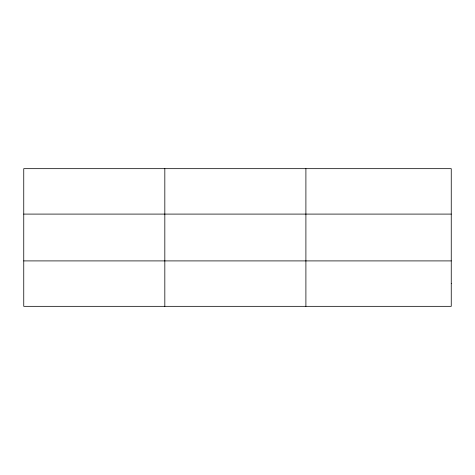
<?xml version="1.0" encoding="UTF-8"?>
<svg xmlns="http://www.w3.org/2000/svg" width="475" height="475" viewBox="0 0 475 475"><rect width="100%" height="100%" fill="white"/><g stroke="black" fill="none" stroke-linecap="round" stroke-linejoin="round"><path stroke-width="0.71" d="M164.825 306.333L164.825 168.667M305.9 306.333L305.9 168.667M23.75 214.094L451.25 214.094M23.75 260.906L451.25 260.906M451.25 283.617L451.25 306.333L23.75 306.333L23.75 168.667L451.25 168.667L451.25 283.617"/></g></svg>
